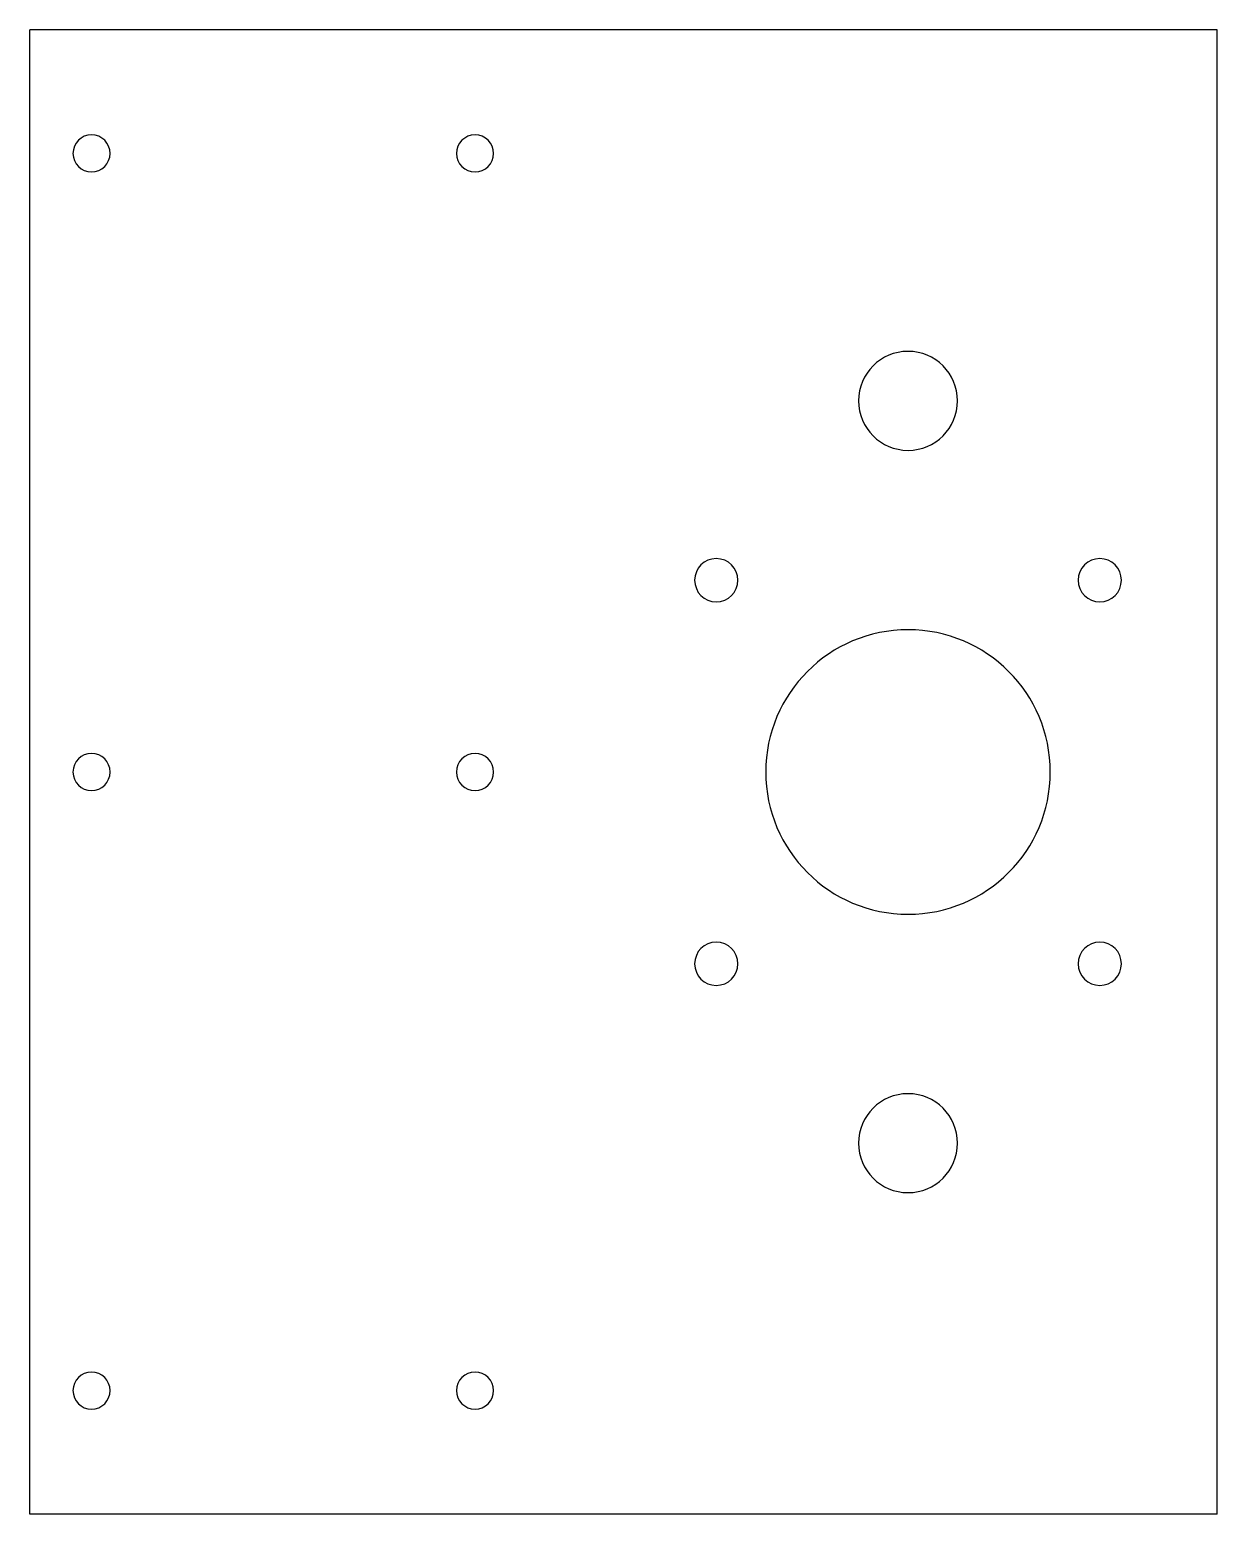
# Model space of a CAD drawing. Header units: millimetres. Extents: x 5 to 101, y 120 to 240.
import ezdxf

# ---------------------------------------------------------------- set-up
doc = ezdxf.new("R2010")
doc.units = ezdxf.units.MM
doc.layers.add('Calque0', color=9, linetype='Continuous', lineweight=70)

msp = doc.modelspace()

# ---------------------------------------------------------------- linework, layer by layer
at = {"layer": 'Calque0', "color": 250, "lineweight": -3, "true_color": 0x262626}
for p, q in [((5, 120), (5, 240)), ((101, 240), (5, 240)), ((101, 120), (101, 240)), ((101, 120), (5, 120))]:
    msp.add_line(p, q, dxfattribs=at)
at = {"layer": 'Calque0', "color": 250, "lineweight": -3, "true_color": 0x262626, "extrusion": (-4.0637e-17, 1.51659e-16, -1)}
for centre, radius in [((-10, 230), 1.5), ((-41, 230), 1.5), ((-76, 210), 4), ((-60.5, 195.5), 1.75), ((-91.5, 195.5), 1.75), ((-76, 180), 11.5), ((-10, 180), 1.5), ((-41, 180), 1.5), ((-60.5, 164.5), 1.75), ((-91.5, 164.5), 1.75), ((-76, 150), 4), ((-10, 130), 1.5), ((-41, 130), 1.5)]:
    msp.add_circle(centre, radius, dxfattribs=at)

doc.saveas('drawing.dxf')
